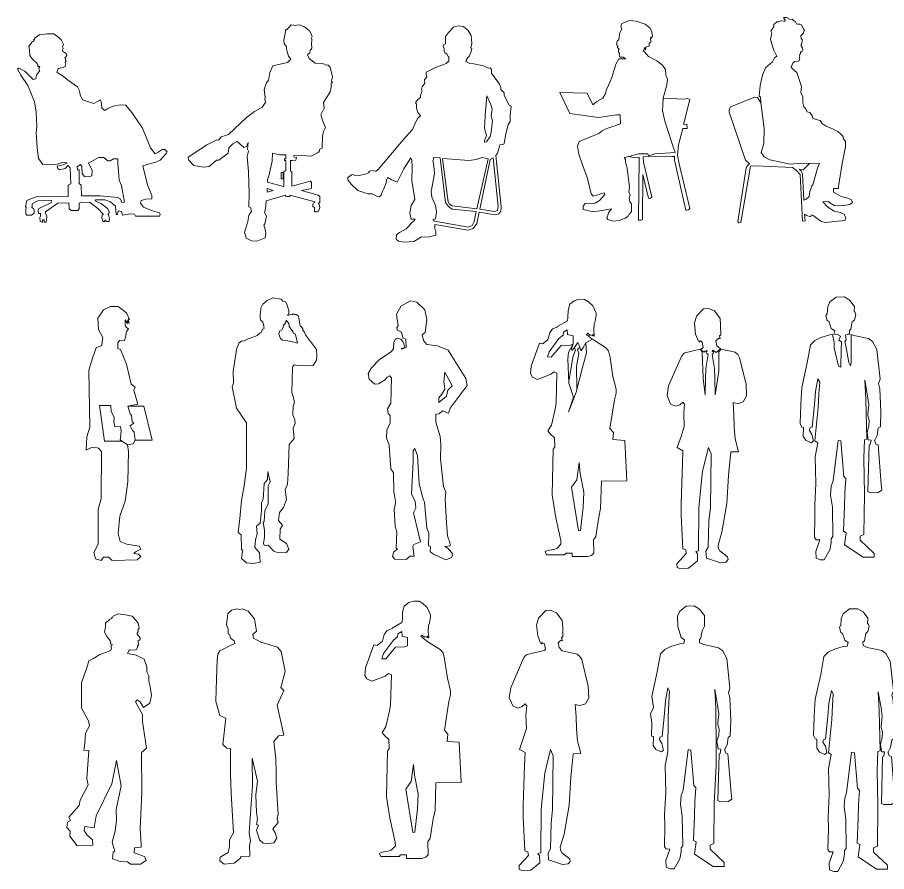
# Model space of a CAD drawing. Header units: millimetres. Extents: x -63086 to 83971, y -129912 to 13382.
# Drawn here: x -57760 to -51940, y -84650 to -78927 of the extents above; entities that cross this region are included whole.
import ezdxf

# ---------------------------------------------------------------- set-up
doc = ezdxf.new("R2010")
doc.units = ezdxf.units.MM
doc.layers.get('0').update_dxf_attribs({"lineweight": 0})
doc.layers.add('展開建具用', color=250, linetype='Continuous', lineweight=9)

# ---------------------------------------------------------------- blocks, each defined once
blk = doc.blocks.new('人物（CAD素材.com）a80c44c2')
at = {"color": 0, "linetype": 'ByBlock', "lineweight": -2}
for points in [[(-8.4, 1019.5), (13, 1004.1), (55.4, 972.6), (116.3, 930), (129.4, 903.2), (134.1, 875), (149.5, 841.6), (225.8, 817.5), (269.9, 841.7), (277.6, 819), (279.7, 786.1), (299.4, 771.5), (318.6, 783.9), (355.4, 798.9), (402.9, 809.6), (439.3, 805.7), (479, 756.6), (552.2, 651.4), (604.9, 520.1), (636.3, 480.5), (656.2, 490.7), (682.2, 509.2), (702, 509.2), (715.6, 493.9), (713, 483.9), (669.4, 438.8), (645.4, 426.8), (554.6, 399.5), (585.7, 273.3), (614.3, 200.9), (614.7, 178.2), (572.6, 177.5), (542.2, 167.8), (537.4, 150.6), (558.8, 123), (617.7, 98.2), (664.5, 85.8), (670.4, 74.2), (664.4, 62.3), (504.7, 63.5), (496.9, 76.8), (468, 78.6), (417.5, 70), (410.1, 93.4), (388.2, 98), (383.2, 73.8), (375.7, 73), (369.7, 130.7), (337, 158.7), (299.5, 171.6), (237.3, 171.5), (234.8, 166.4), (277.1, 145), (318, 114.7), (328, 94.5), (325.7, 78.2), (318.6, 76.9), (324.8, 70.9), (330.1, 45.8), (327.2, 26.6), (307, 25.9), (306.1, 35.9), (299.2, 35.4), (299.5, 26), (285.7, 25.9), (279.7, 49.3), (281.7, 70.1), (290.1, 78.7), (285.7, 78.8), (253.4, 113.9), (200, 153.9), (140.5, 155.6), (127, 150.9), (127.4, 112.2), (119.2, 101.4), (74, 101.4), (59.6, 113), (58.5, 152.2), (-16, 150.1), (-97, 92.4), (-97.5, 79.5), (-90.1, 64), (-90.6, 33), (-93.5, 25.8), (-94.5, 22.5), (-106, 22.4), (-106.7, 39.2), (-117.9, 39.2), (-118.3, 22.2), (-121.6, 21.8), (-133.9, 27.3), (-136.6, 54), (-132.6, 63), (-130.6, 79.8), (-145.7, 81.6), (-146.4, 100.1), (-141.8, 113.5), (-60.9, 152.6), (-57, 169), (-150, 165.1), (-186.7, 145.8), (-186.7, 124.2), (-192.8, 123.8), (-178.1, 113), (-174.6, 101), (-174.6, 83.8), (-181.9, 75.1), (-192.1, 70.1), (-203.6, 70), (-212.9, 70), (-223.3, 70.3), (-229, 76.8), (-230.4, 101.9), (-228.1, 119.9), (-231, 127.7), (-222.1, 167.6), (-162.9, 193.1), (54.7, 195.1), (54, 271.1), (70.7, 279.3), (68, 387.4), (51.3, 402.5), (32.7, 381.8), (-5.2, 373.6), (-15.7, 381.8), (-19, 397.7), (21, 405.9), (48, 419), (16.4, 423.1), (-18, 410.1), (-115, 408), (-143.9, 449.2), (-154.2, 522.8), (-159.7, 622.2), (-156.3, 660.6), (-159.7, 758.9), (-171.4, 827.7), (-215.9, 937.4), (-263.3, 1007.8), (-286.4, 1047.3), (-276.1, 1053.3), (-237, 1034.8), (-181.5, 978.6), (-163.9, 982), (-158.6, 1010), (-137.7, 1033.5), (-142.5, 1053.9), (-137.6, 1057.6), (-136.8, 1065.3), (-141.9, 1065.9), (-149.3, 1066.3), (-148.4, 1079.1), (-152.6, 1078.4), (-153.9, 1086.5), (-187.5, 1116.3), (-204, 1138.1), (-205.6, 1175.7), (-210.3, 1200.3), (-189.5, 1229.1), (-176.8, 1237.8), (-176.8, 1248.2), (-172.1, 1242.5), (-170, 1257.6), (-139.2, 1278.4), (-87.8, 1283.8), (-42.5, 1283.8), (-7.9, 1260.3), (7.8, 1244.2), (22.4, 1212.6), (16.4, 1197.1), (19.3, 1187.9), (15.9, 1175.9), (16.7, 1168.5), (42.6, 1149.5), (45.1, 1138), (37.1, 1129.9), (31.2, 1126.7), (38.2, 1113.4), (36.2, 1105.3), (39.9, 1098.4), (34.6, 1091.2), (38, 1082.9), (34.3, 1064.9), (19.3, 1058.2), (-12, 1052.9), (-16.3, 1046.3), (-21.6, 1026.6)], [(385.8, 446), (357.5, 447.4), (335.4, 432.9), (318.8, 433.6), (293.3, 455.7), (257.3, 456.4), (209.7, 429.5), (190.4, 420.5), (214.9, 367.8), (211.8, 333.6), (189.7, 326.7), (162.1, 329.4), (148.3, 349.4), (145.5, 396.4), (135.8, 408.8), (114.9, 392.5), (117.2, 373.6), (127.8, 373.3), (127.5, 280.5), (141.3, 270.8), (142.9, 199.7), (269.8, 198.5), (383.8, 188.6), (404.1, 176.6), (411.9, 155), (431.7, 156.7), (411.5, 269.2), (394.9, 303.8), (390.8, 367.3), (385.2, 413.5)]]:
    blk.add_lwpolyline(points, close=True, dxfattribs=at)
blk = doc.blocks.new('人物（CAD素材.com）456b846a')
at = {"color": 0, "linetype": 'ByBlock', "lineweight": -2}
for points in [[(167.9, 1078.2), (152.5, 1097), (144.3, 1129.8), (139.1, 1146.6), (139.1, 1160.9), (122.9, 1183.4), (122.6, 1205.7), (134, 1260.6), (134, 1273.4), (139.1, 1273.4), (157.8, 1290.8), (171.6, 1308.2), (189.6, 1306.3), (201.8, 1303), (213.3, 1307.5), (234.3, 1305.9), (259.7, 1293.2), (293.1, 1266.9), (301.6, 1252.3), (310.8, 1229.1), (306.3, 1221), (308.8, 1210.7), (308.3, 1203.3), (307.6, 1184.9), (308.2, 1150.9), (297.5, 1135.7), (296.6, 1122.1), (291.1, 1111.8), (285.7, 1114.7), (280.8, 1105.6), (292.2, 1082.4), (330.7, 1050.8), (386.3, 1046.6), (403.3, 1036.8), (416.9, 1040.6), (431.2, 1023.4), (447.9, 959.6), (441.8, 931.1), (447, 919.5), (438.4, 915.7), (437.6, 890.1), (431.6, 859.8), (404, 812.7), (386.8, 786.3), (391, 750.3), (369, 704.2), (382.6, 662.7), (400.1, 620.1), (386.7, 592.9), (379.7, 562.2), (377.6, 481), (363.7, 474.9), (359.3, 459.3), (351.7, 452.8), (305.5, 428.8), (237.6, 432.1), (185.9, 430.9), (190.3, 421.4), (205.7, 417.9), (201.5, 399.9), (177.9, 399.3), (167, 399.6), (167, 328.2), (175.7, 324), (175.7, 226.4), (298.9, 259.2), (307.2, 253), (306.3, 212.6), (297, 209.8), (239.7, 196.9), (352.4, 165.8), (363, 156.5), (363, 115.6), (354.7, 114.9), (353, 109), (358.1, 105.2), (361.9, 84.4), (355.1, 64.2), (350.7, 61.4), (350.7, 57.2), (347.9, 54.6), (329.8, 54.6), (326.2, 57.2), (326.2, 83.3), (321.3, 89), (316, 89), (316, 104.4), (318.8, 112.2), (328.4, 117.5), (328.4, 121.2), (164.2, 166.9), (164.2, 161.1), (159.5, 157.8), (139.7, 157.8), (134, 159.9), (134, 165.8), (4, 128.3), (-1.2, 75.1), (-7.1, 50.2), (4.6, 26.3), (-4.6, -26.3), (-12.9, -34.1), (-3.2, -61.4), (-1.7, -76.5), (2.2, -87.7), (-4.1, -120.4), (-58.3, -142), (-94.9, -140.5), (-131.5, -121), (-140.8, -82), (-133.5, -55.2), (-119.8, -10.3), (-112, 31.1), (-94.4, 59.8), (-101.8, 82.8), (-112, 88.6), (-109.3, 177.5), (-115.4, 323), (-123.3, 425.9), (-113.8, 460.3), (-122.1, 475.4), (-116.6, 518.6), (-128.9, 491.5), (-145.3, 485.1), (-190.2, 527), (-218.9, 510.3), (-245.6, 484.1), (-248.1, 461.3), (-251.1, 447), (-312.9, 401.6), (-329.7, 400.6), (-378.8, 358), (-413.4, 353.6), (-481.1, 365.9), (-516.7, 402.5), (-519.2, 421.3), (-435.1, 477.6), (-409.4, 492.4), (-394.1, 502.8), (-326.4, 536.9), (-316.5, 534.9), (-298.2, 556.2), (-268, 566.5), (-249.2, 572), (-127.4, 686.8), (-75.2, 726.2), (-23.1, 756.9), (-1.8, 788.2), (-5.7, 812.5), (-2.8, 823.9), (-9.2, 873.8), (4.6, 920.9), (18.3, 933.7), (27.8, 988.7), (47.8, 1033.6), (147.3, 1055.1), (163.8, 1072.1)], [(13.2, 252.9), (119.6, 224.2), (122.2, 223.4), (122.2, 293), (117.3, 293), (117.3, 276.4), (105, 276.4), (105, 318.5), (117.5, 318.5), (117.5, 296.8), (122.3, 296.8), (122.3, 322.1), (129.2, 328.1), (136, 330), (136, 399.6), (127.3, 399.6), (127.3, 409.6), (135.7, 409.6), (135.7, 437.3), (92.3, 437.3), (46.2, 447.2), (43.7, 393.9), (20.5, 294.2), (13.1, 270.7)], [(11, 185.7), (51.4, 197.4), (10.7, 210.3)]]:
    blk.add_lwpolyline(points, close=True, dxfattribs=at)
blk = doc.blocks.new('人物（CAD素材.com）c4ba6122')
at = {"color": 0, "linetype": 'ByBlock', "lineweight": -2}
for points in [[(94.6, 1119.4), (93.3, 1150.6), (88.6, 1154.8), (79.5, 1174.3), (74.7, 1172.1), (69, 1175.8), (62.7, 1192.2), (62.5, 1207.7), (56.1, 1224.6), (60.5, 1234.4), (71.1, 1240.4), (72, 1288.1), (90.3, 1315.1), (124.1, 1350.9), (157, 1359.4), (191.4, 1354.4), (223.2, 1327.7), (243.9, 1296.2), (247.4, 1240.8), (243.3, 1222.4), (239.6, 1212.2), (246.7, 1209.6), (246.3, 1196.5), (241.6, 1180.2), (234, 1166.5), (228.8, 1153.4), (220.3, 1148.2), (209, 1130.7), (206.9, 1120.8), (234.6, 1106.5), (260.4, 1106.3), (326.5, 1091.2), (352.2, 1079.5), (361.6, 1076.6), (370.7, 1078.9), (380.1, 1066.3), (379.5, 1042.9), (432.4, 968.6), (440.9, 947.5), (441.8, 933), (464.3, 911.8), (464.3, 894.5), (484.1, 852.3), (498.1, 827.9), (509.9, 821.3), (504.1, 761.4), (503.2, 718.4), (490.2, 699.8), (473.2, 624.9), (466.6, 583.1), (462.8, 567.4), (454.2, 564.2), (435.8, 561.8), (427.2, 534.8), (420.4, 507.3), (408.5, 491), (444.2, 148), (440.9, 117.9), (427.2, 101.2), (403.3, 94.7), (296.2, 110.8), (280.5, 36), (257.5, 2.5), (222.9, -8.1), (-0.9, 28), (0, 0), (7.2, -13.9), (5.7, -42.9), (-45.5, -55.3), (-89.4, -54.1), (-107.2, -65.9), (-141.3, -85.6), (-202.4, -88.9), (-243, -82), (-258.8, -69.3), (-257.2, -39.3), (-235.7, -23.6), (-191.8, -0.9), (-173.4, 18.8), (-156.4, 39.1), (-136.4, 56.6), (-132.8, 63.9), (-158.6, 63.7), (-167.9, 105.9), (-158.6, 156.8), (-134.4, 197.5), (-153.8, 324.2), (-152.4, 415.4), (-155.1, 459), (-161.5, 476.7), (-208.5, 402.6), (-224.7, 365.1), (-249.1, 317.2), (-253.1, 311.7), (-288.5, 327.3), (-313.8, 343.4), (-323.1, 328.9), (-326, 308.1), (-342.2, 267.7), (-351.4, 250.6), (-358.7, 225), (-373.4, 214.4), (-388, 219.5), (-420, 233.6), (-446.6, 233.6), (-467.9, 240.6), (-515.1, 257.3), (-558, 297.4), (-581.9, 327.1), (-583.8, 343.9), (-552.8, 364.1), (-530.2, 357.7), (-515.1, 355.9), (-498.6, 358.6), (-467.7, 365.4), (-445.3, 375.8), (-436.7, 385.6), (-422.3, 391.1), (-399.4, 385.9), (-395.4, 386.8), (-384.4, 392.3), (-379.5, 398.1), (-211.2, 595.5), (-150.6, 665.8), (-127.3, 717.1), (-114.5, 740.2), (-95.3, 756.4), (-114.5, 779.1), (-122.4, 808), (-123.9, 834), (-128.8, 844.9), (-113.5, 866), (-97.3, 879.3), (-97.3, 893), (-84.5, 925.4), (-88.5, 933.8), (-84.5, 951), (-68.2, 975.5), (-69.2, 998.6), (-54.5, 1017.7), (-57.9, 1032.5), (-57.4, 1050.2), (-1.3, 1078.7), (74.9, 1107.7), (87.7, 1118.5)], [(332.6, 579.7), (344.8, 582), (371.2, 619.5), (376, 646.5), (386.9, 723.3), (376.1, 756.1), (382.8, 804.4), (373, 836.3), (347.8, 891.2), (339.1, 790), (331.3, 674), (346.3, 625), (333.4, 592.6), (332.6, 579.7)], [(-2.4, 52.1), (224.5, 11.9), (248.8, 22.3), (262.2, 49.6), (277.6, 116.2), (116.7, 131.4), (91.2, 149.7), (71.5, 176.9), (34.4, 474.9), (-8.8, 478.9), (-9.8, 467.5), (-13.3, 456.3), (-9.3, 439.3), (-1.7, 374), (-7.2, 343.9), (-24.8, 249.7), (-20.8, 211.9), (5, 157.1), (11.4, 114.4), (4, 67.6), (-8.6, 61.6), (-12.1, 60.3), (-10, 54.4)], [(55.6, 470.4), (227.6, 458.5), (275.5, 463.7), (317.1, 477.7), (356.6, 469.4), (280.8, 133.8), (115.7, 153.7), (98, 164.8), (89.5, 180.8), (51.1, 469.6)], [(399.1, 115.4), (418.5, 122.1), (423.2, 148.9), (389.6, 474.6), (370.2, 464.9), (300.2, 131.2)]]:
    blk.add_lwpolyline(points, close=True, dxfattribs=at)
blk = doc.blocks.new('人物（CAD素材.com）bc3b7914')
at = {"color": 0, "linetype": 'ByBlock', "lineweight": -2}
for points in [[(-303.5, 823.8), (-278.7, 846), (-237.8, 868.3), (-221.5, 894.8), (-210.7, 929.7), (-187.9, 980.1), (-176.6, 1005.8), (-150.6, 1095), (-130.6, 1131.3), (-84.4, 1131.2), (-100.8, 1143.3), (-123.9, 1143.1), (-129.1, 1157.1), (-125.8, 1167.8), (-133.2, 1176.8), (-133.2, 1188.5), (-127.7, 1195.4), (-132.9, 1199.5), (-140.5, 1208.4), (-135.7, 1221.7), (-146.8, 1225.8), (-141, 1248.7), (-129.5, 1261.8), (-127.8, 1275.2), (-126.2, 1291.4), (-123.1, 1305.9), (-109.7, 1329.9), (-116.9, 1350.8), (-110.4, 1367.9), (-58.5, 1388), (-15, 1383), (46.7, 1364.5), (79.8, 1335.9), (91.6, 1309.3), (94.7, 1281), (88.4, 1274.4), (87.3, 1269), (81.7, 1273.9), (85, 1243.9), (72.2, 1236.7), (71.8, 1216.9), (52.4, 1212.1), (48.3, 1195.2), (45.2, 1188.4), (44.9, 1209.2), (34.1, 1189.9), (33.1, 1186), (41.3, 1178.8), (68.5, 1146.8), (124.5, 1118.6), (162.4, 1089.7), (181.3, 1059.8), (183.3, 1021.5), (194.5, 995.6), (191.8, 957), (167.1, 867.2), (312, 861), (329.3, 864.7), (344.8, 859.7), (302.1, 692.4), (325.7, 693.1), (326.5, 664.5), (298.3, 663.7), (269.8, 554.6), (262.6, 486.5), (273.5, 428.1), (344, 128.2), (337.2, 120.2), (325.2, 116.5), (319.3, 117.3), (242.2, 451.4), (241.5, 478), (225.2, 477.6), (33.5, 473.9), (34.1, 439.5), (90, 205.1), (76.5, 195.1), (67.3, 197.1), (30.7, 356.2), (28.7, 55.2), (20.1, 49.7), (0.7, 50.4), (6.4, 473.7), (-35.2, 470.4), (-63, 476.8), (-93.9, 470.9), (-86.5, 457.2), (-85, 443.1), (-80.6, 421.4), (-73.7, 398.2), (-58.5, 271.7), (-62.6, 240.4), (-53.6, 221.2), (-60.3, 200.7), (-55.9, 173.9), (-46.6, 160.8), (-45.3, 107.6), (-60, 91.6), (-62, 93.5), (-69.8, 76), (-88.5, 63.4), (-128.6, 47.9), (-169.9, 44.8), (-204.9, 54.6), (-210.3, 64.2), (-198.1, 104.5), (-180, 126.8), (-272, 111.2), (-309.4, 109.5), (-340.9, 114.5), (-368.1, 123.1), (-369.1, 143.7), (-354.8, 162.2), (-289.3, 165.3), (-260.1, 181.2), (-224.2, 222.7), (-229.2, 233.6), (-301.6, 211.8), (-315, 226.1), (-339.5, 329), (-373.1, 420.4), (-398.6, 491.6), (-406.7, 547.4), (-395.9, 576.9), (-264.1, 631.7), (-241.3, 649), (-211.6, 663.9), (-119.1, 696.7), (-120.9, 756.9), (-145.2, 756.2), (-267.3, 739.1), (-458.3, 765), (-526.2, 906.2), (-342.4, 900.3), (-303.5, 823.8)], [(-63, 476.8), (1.1, 494), (62.9, 494.4), (67.2, 481.3), (110.6, 495.8), (245.8, 504.5), (230.1, 548.2), (177.9, 713.8), (162.5, 785.4), (163.8, 820.2), (167.1, 867.2)]]:
    blk.add_lwpolyline(points, dxfattribs=at)
blk = doc.blocks.new('人物（CAD素材.com）bfe41dd9')
at = {"color": 0, "linetype": 'ByBlock', "lineweight": -2}
for points in [[(-491.1, 745.8), (-480.8, 765.6), (-319.1, 830.1), (-300.6, 828.2), (-278.8, 791.1), (-280.7, 829.5), (-288.4, 837.8), (-283.2, 907.5), (-267.2, 976.7), (-246.1, 1027.2), (-200.6, 1066.9), (-186.5, 1093.1), (-171.1, 1105.3), (-191.9, 1144.4), (-204, 1184.5), (-213.2, 1217.3), (-204.8, 1258.8), (-210, 1272.3), (-204.4, 1284.3), (-190.6, 1302.3), (-190.3, 1317.9), (-171.7, 1335), (-157.9, 1335), (-143.1, 1340.7), (-123.2, 1339), (-115.1, 1338.7), (-114.8, 1348.5), (-124.2, 1357.6), (-123.7, 1364.6), (-105.3, 1363.3), (-86.5, 1353.3), (-75.9, 1350.3), (-68.6, 1353.5), (-58.3, 1344.5), (-45.5, 1335.2), (-39.5, 1321.9), (-32.7, 1318.9), (-16.9, 1319.9), (-6.3, 1314.1), (-1.8, 1302.5), (10.5, 1282.7), (13.8, 1278.9), (8.5, 1262.6), (8.5, 1258.8), (-10.3, 1241.9), (-7.5, 1222), (-1.5, 1216.2), (-1, 1207.7), (-0.5, 1200.4), (-6, 1191.9), (-4, 1190.6), (-8.8, 1183.1), (-8.5, 1175), (0, 1161.2), (2.8, 1146.9), (-3.5, 1134.8), (-13.5, 1133.3), (-12.2, 1124.2), (-14, 1118.5), (-18.1, 1114.4), (-17.1, 1105.4), (-19.6, 1100.9), (-18.8, 1091.8), (-17.3, 1087.8), (-23.9, 1072.1), (-52.3, 1068.4), (-64.3, 1057.8), (-70.1, 1041.7), (-74.6, 1031.2), (-67.1, 1018.8), (-36.2, 995.9), (-28.6, 969.3), (-6.5, 902.4), (-9.7, 859.8), (2.5, 834), (2.5, 792.8), (10.3, 766.3), (22.5, 752.1), (31.6, 732.1), (49.7, 727), (65.8, 706.3), (71, 687.6), (109.7, 675.4), (118.7, 673.4), (132.9, 654.1), (160, 635.4), (206.8, 616.5), (237.2, 601), (254.7, 585.1), (272.9, 565.8), (274.2, 555), (288.3, 532.7), (289.5, 497.4), (267.6, 386.5), (249.4, 273.4), (241.6, 231.8), (241.6, 218.2), (209.1, 218.2), (209.1, 192.8), (227.9, 182.4), (259.1, 164.2), (304.1, 153.8), (329.4, 141.3), (335.8, 124.4), (317.4, 111.1), (264.9, 101.2), (213.1, 103.4), (183.7, 121.7), (174.1, 130.1), (138.1, 130), (171.3, 92.9), (212, 67.4), (254.8, 57.5), (280.1, 45.2), (290.6, 22.6), (283.4, 2.9), (152.8, -9.4), (124.5, -0.9), (73, 37.3), (59.7, 41.6), (55.7, 29.5), (27.1, 37.1), (13.7, 45.9), (19, 2.3), (0, 0), (-15.1, 312.7), (-39, 339.5), (-66.9, 358.3), (-312.6, 370.8), (-346.2, 368.8), (-411.9, -8.5), (-424.7, -12.3), (-432.6, -2.7), (-376.9, 356.7), (-362.1, 377), (-353.4, 383.6), (-380.3, 407.5), (-491, 730.2)], [(-13.8, 345.9), (4.3, 343.8), (48.3, 385.7), (75.9, 388.9), (115.2, 386.8), (101.6, 353.6), (70.6, 241.9), (62.3, 236.1), (49.3, 198.7), (46.1, 164.6), (23.1, 145.1), (9.5, 139.8), (0.3, 312.3), (-6.5, 334), (-22.2, 348.2)]]:
    blk.add_lwpolyline(points, close=True, dxfattribs=at)
blk.add_lwpolyline([(-278.8, 791.1), (-255.4, 620.3), (-257.2, 520.3), (-275, 459.6), (-255.2, 429.5), (-218.2, 409.4), (-80.6, 381.4), (-5.6, 387), (48.3, 385.7)], dxfattribs=at)
blk = doc.blocks.new('人物（CAD素材.com）fc27364a')
at = {"color": 0, "linetype": 'ByBlock', "lineweight": -2}
for points in [[(102.8, 774.7), (109.9, 729.4), (104.6, 526.1), (85.7, 397.3), (51.1, 296.8), (40.1, 179), (54.3, 125.6), (95.1, 108.3), (180.1, 95.2), (190.6, 74.9), (155.9, 57.1), (143.8, 46.7), (176.4, 41.2), (191.2, 25.2), (167.1, 3), (0, 0), (-22.1, 20.3), (-57.2, 21.5), (-75, -0.6), (-111.3, 9.8), (-122.9, 52.2), (-94.7, 107.5), (-95.1, 341.3), (-72.9, 414.5), (-71.4, 729.8), (-92.1, 750.5), (-101.5, 753.4), (-138.3, 755), (-174.7, 737.4), (-170.1, 827.4), (-148.7, 892.7), (-155.4, 1274.8), (-132.5, 1355), (-108.2, 1423.2), (-69.1, 1438.3), (-66.3, 1463.7), (-63.8, 1492.9), (-92.4, 1546.1), (-96.3, 1622), (-57.9, 1677.1), (-10.5, 1699.8), (38.8, 1699.8), (76.2, 1673.2), (96.7, 1657.9), (115.3, 1612.7), (107.2, 1618.9), (113.9, 1586.9), (101.5, 1607.5), (101.8, 1587.6), (86.5, 1611.4), (86.7, 1583.1), (89.8, 1567.1), (109.5, 1548), (95, 1533), (89.2, 1495.7), (81.2, 1472.9), (61.1, 1470.1), (47.9, 1471.6), (37.7, 1457.8), (38.5, 1419.7), (55.2, 1413.1), (96.5, 1313.9), (126.3, 1179.1), (154, 1159.1), (145, 1140.6), (171.5, 1045.3), (104, 1033.7), (122.7, 975.8), (130.1, 974.6), (133.1, 927.6), (145.5, 917.9), (120.2, 901.2), (135.3, 869), (147.6, 859.6), (152.8, 805.1), (140.1, 780.6), (102.8, 774.7), (54.1, 807.4), (56.6, 818.2), (60.3, 866.7), (55.4, 896.3), (18.2, 894.6), (11.5, 930.2), (13.5, 959.6), (-6.4, 996.2), (-8.3, 1036.5), (-86.1, 1036.5), (-50.9, 797.7), (67.3, 798.6)], [(104, 1033.7), (211.2, 1033.7), (266.7, 806.1), (152.8, 805.1)]]:
    blk.add_lwpolyline(points, dxfattribs=at)
blk = doc.blocks.new('人物（CAD素材.com）fedb8319')
at = {"color": 0, "linetype": 'ByBlock', "lineweight": -2}
for points in [[(229.1, 1290.5), (218.5, 1275.6), (214.5, 1105.2), (223.7, 1078.2), (231.5, 1040.7), (223.7, 1011.6), (220.8, 955.6), (235, 920.9), (236.5, 896.1), (222.3, 865.2), (229.5, 796.3), (196.9, 756.5), (188.7, 562.3), (184.2, 489.8), (170.6, 452.4), (178.5, 387.8), (159.2, 333.5), (132.7, 300.3), (124.9, 246.5), (152.6, 215.3), (136.3, 189.8), (134.2, 123.3), (179.5, 94.3), (193.7, 56), (178.1, 33.4), (111.6, 35.8), (93.8, 42.6), (55.6, 82.7), (44.8, 79.8), (30, 82.2), (23.6, 94.3), (30.7, 135.3), (31.3, 179.4), (23.3, 236.5), (28.7, 241.3), (34.4, 311.4), (54.7, 360), (55.9, 479.9), (68.3, 505.9), (52.5, 576), (51.3, 521.7), (28.7, 495.7), (23.1, 387.2), (10.6, 367.9), (10.6, 311.4), (1.5, 228.8), (-22.2, 208.5), (-17.7, 158.7), (-27.9, 116.9), (-32.4, 68.2), (-1.5, 31.3), (1.5, -31.3), (-43.7, -41.1), (-90.1, -35.8), (-121.8, -7.6), (-118.7, 26.4), (-114.6, 47.3), (-123, 53.5), (-125.2, 151.9), (-145, 167.1), (-134.1, 261.2), (-123.3, 380.5), (-105.2, 480), (-88.2, 598.6), (-89.8, 900.9), (-155.4, 999.2), (-184.8, 1143.8), (-175.8, 1166.4), (-179.2, 1248.9), (-174.9, 1275.2), (-154.4, 1403.3), (-145.5, 1420.2), (-140.4, 1434.3), (-122.6, 1448.3), (-105.7, 1451.7), (-77.7, 1464.9), (-34, 1479.2), (-18, 1485.6), (0.5, 1502.2), (8, 1506.8), (13.7, 1518.7), (17.8, 1529.4), (26, 1531.5), (28.7, 1535.2), (26.2, 1544.4), (26.8, 1555.9), (22.3, 1563.7), (19.5, 1578.2), (14, 1582.6), (3.4, 1591.7), (1.3, 1606.9), (2.3, 1632.1), (5.5, 1639), (6.9, 1669.1), (20.4, 1697), (48.3, 1721.7), (86.1, 1739.3), (143.3, 1729.8), (154.1, 1716.8), (172.1, 1711.8), (181.1, 1696.5), (193.8, 1653.9), (195.2, 1635.4), (185.4, 1619.6), (206.1, 1628.1), (213.3, 1626.1), (224.6, 1631), (231.5, 1628.1), (244.3, 1628.1), (257.6, 1618.6), (263.6, 1597.2), (266.5, 1571.8), (272, 1546.9), (275.7, 1547.8), (288.2, 1531.3), (286.8, 1522.1), (299.5, 1509.7), (305.5, 1492.1), (339.8, 1445.8), (378.7, 1393.1), (381, 1353.4), (380.5, 1320.6), (357.8, 1286.3), (302.8, 1283.3), (251.9, 1285.1)], [(252.9, 1434.3), (240.4, 1485.1), (237.6, 1498), (226.1, 1500.4), (221, 1510.1), (223.6, 1511.4), (208, 1530.9), (196.5, 1547), (193.7, 1567.8), (176.1, 1590.5), (171.5, 1570.1), (157.6, 1555.8), (157.2, 1540.6), (147.5, 1524.8), (132.2, 1514.7), (126.2, 1495.3), (137.8, 1467.5), (151.2, 1454.6), (186.8, 1450.4), (239.5, 1439.8), (252.9, 1434.3)]]:
    blk.add_lwpolyline(points, close=True, dxfattribs=at)
blk = doc.blocks.new('人物（CAD素材.com）ea5423f7')
at = {"color": 0, "linetype": 'ByBlock', "lineweight": -2}
for points in [[(220.2, 1430.9), (149.3, 1461.7), (78.3, 1470.9), (55.4, 1496.6), (46.3, 1534.9), (66.8, 1550.4), (77.2, 1636.7), (64.4, 1702), (11.7, 1754.6), (-29.5, 1761.5), (-93.6, 1729.5), (-125.7, 1672.3), (-113.8, 1594.5), (-122, 1581.8), (-117.4, 1565), (-90.7, 1552), (-81.9, 1515.5), (-62.8, 1505.4), (-60.3, 1449.4), (-90.2, 1438.9), (-90.8, 1446.4), (-78.5, 1444), (-71.8, 1459), (-75.6, 1475.4), (-82.5, 1489.9), (-94.9, 1505.8), (-120.1, 1513.3), (-134.7, 1504.5), (-143.1, 1483.9), (-144.5, 1441), (-161, 1420.2), (-237.8, 1368.9), (-292.9, 1314.3), (-313.6, 1275.5), (-307.8, 1237.5), (-269.1, 1204.6), (-244.7, 1206), (-200.4, 1233.3), (-188.3, 1250.6), (-172.2, 1259.1), (-159.3, 1246.9), (-163.6, 1077.3), (-185.4, 1039.4), (-179.6, 1008.4), (-168.2, 993.5), (-168.2, 944.1), (-190, 895.9), (-192.4, 843.6), (-175.1, 795.4), (-163.6, 638.1), (-144.5, 609.7), (-143.3, 485.6), (-130.7, 418.9), (-134.1, 395.9), (-141, 367.1), (-133, 252.2), (-122.6, 211.9), (-128.2, 106.1), (-118, 98.1), (-143.3, 80.9), (-152.5, 49.9), (-136.2, 31.4), (-59.3, 29.2), (-34, 51), (-6.4, 52.1), (-14.5, 117.7), (-9.4, 129.5), (36.2, 147.6), (-11, 343), (3.9, 372.9), (-0.7, 417.7), (-24.8, 469.5), (-13.3, 683.3), (-12.2, 758), (-3, 774.1), (15.5, 723.5), (27, 536.1), (51.1, 443), (62.6, 412), (77.6, 239.5), (92.5, 206.2), (89.4, 120.3), (103.5, 117.5), (101.2, 81.7), (127, 63.6), (205.3, 28), (244.4, 43), (251.3, 65.9), (220.2, 102.7), (199, 116.7), (234.2, 122.2), (231.7, 144.1), (216.8, 187.8), (210.6, 274.5), (200.1, 433.7), (205.3, 479.8), (190.3, 517.7), (169.9, 704.8), (171, 799.2), (166.4, 854.5), (137.6, 950), (137.6, 1004.1), (161.7, 1004.5), (183.7, 1024.8), (222.9, 1011), (234.3, 1043.4), (347.2, 1196.3), (338.7, 1241.6), (240, 1403.6)], [(199.8, 1284.6), (191.7, 1221.4), (199.6, 1169.6), (179.5, 1136.5), (159.3, 1112), (157.8, 1082.4), (209, 1123.5), (219.8, 1163.1), (248.6, 1193.3), (226.3, 1235.1)]]:
    blk.add_lwpolyline(points, close=True, dxfattribs=at)
blk = doc.blocks.new('人物（CAD素材.com）d943bb85')
at = {"color": 0, "linetype": 'ByBlock', "lineweight": -2}
for points in [[(105.1, 1472.1), (96.2, 1464.3), (123.9, 1441.9), (149.5, 1423), (225.1, 1376.3), (244.9, 1354.4), (254.7, 1309.9), (274, 1182.5), (295.5, 1097.9), (295.5, 1071.5), (283.5, 1027.2), (253.9, 834.2), (277.6, 807.5), (273.6, 759.8), (353.2, 755.2), (366.6, 484.5), (197.8, 481.5), (191.5, 299.6), (179, 240.9), (158.2, 111), (144, 88.2), (145.9, -0.9), (130.5, -15.2), (102.9, -23.8), (0, -23.8), (0, 0), (-39.8, 0), (-49.8, -11.4), (-171, -10.8), (-180.6, 9.6), (-165.1, 16.9), (-121.6, 24.4), (-102.8, 31.7), (-74.2, 59.6), (-75.4, 83.9), (-111.4, 247.3), (-134.1, 389.7), (-126.6, 696.4), (-115.8, 710.7), (-118, 772.3), (-145.5, 797.7), (-161.8, 819), (-137.3, 856.7), (-113.4, 964.6), (-107, 1006.7), (-100.9, 1206), (-119.2, 1215.2), (-142.3, 1197.4), (-179.1, 1183.5), (-232.7, 1162.4), (-265.8, 1178.6), (-278.5, 1202.5), (-273.6, 1252.5), (-218.9, 1405.8), (-195.2, 1402.6), (-161, 1430.5), (-148.4, 1475.9), (-130.2, 1502.5), (-95.1, 1515.9), (-95.6, 1519.2), (-31.3, 1556.5), (-27.4, 1577.4), (-26.5, 1626.1), (-15.7, 1666.5), (15.2, 1689.6), (46.1, 1700), (84.4, 1699.6), (110.1, 1683.5), (139.7, 1656.1), (161, 1607.4), (160.5, 1594), (155.2, 1552.7), (148.5, 1535.4), (144.9, 1494.1), (148.9, 1459), (148.2, 1450.5), (139.7, 1466.9), (139, 1456.1), (123.3, 1462), (121.7, 1457.7), (109.2, 1467.6)], [(-11, 1392.5), (-72.6, 1390.9), (-138.8, 1313.1), (-164.6, 1313.6), (-152.7, 1347.9), (-87.4, 1438.3), (-59.8, 1459.8), (-57.6, 1480.8), (-31.6, 1495.9), (-29.3, 1464), (6.5, 1456), (7.9, 1401.2)], [(46.7, 606), (32.2, 490.8), (-4.1, 441), (43.2, 149), (56.7, 151.2), (74.4, 308.1), (79.3, 408.3), (53.6, 533.6)]]:
    blk.add_lwpolyline(points, close=True, dxfattribs=at)
for points in [[(136.7, 1432.5), (91.6, 1409.4), (97.4, 1340.4), (70.5, 1243.9), (26.6, 1078.8), (-24.6, 942.9), (8.9, 1045.3), (-20.5, 1138.7), (-27.2, 1301.6), (-22.7, 1342.7), (7.9, 1401.2), (-3.4, 1368.3), (0.4, 1358), (11, 1371.3), (39.2, 1411.3), (46, 1396.2), (61.2, 1354), (74.6, 1377), (91.6, 1409.4)], [(14.7, 1376.6), (23.8, 1361), (5.4, 1310.6), (-21, 1151)], [(33.2, 1103.4), (30.1, 1250.7), (45.1, 1337.9), (37.2, 1362.7), (52.8, 1377.3)]]:
    blk.add_lwpolyline(points, dxfattribs=at)
blk = doc.blocks.new('人物（CAD素材.com）2c9e5190')
at = {"color": 0, "linetype": 'ByBlock', "lineweight": -2}
blk.add_lwpolyline([(-49.2, 1407.4), (-43.6, 1408.7), (-35.8, 1414.9), (-43.1, 1452.3), (-55.1, 1459.8), (-60.4, 1451.8), (-64.3, 1459.6), (-68.5, 1457.7), (-87.4, 1505.6), (-95.2, 1579), (-82.2, 1625.3), (-34.2, 1675.3), (-1.9, 1677.9), (38.7, 1660.7), (76.2, 1609.7), (79.3, 1566), (80.8, 1501.6), (71.9, 1493.2), (77.9, 1473.5), (70.2, 1478.4), (59.8, 1470.7), (49.2, 1459.5), (55.4, 1427.5), (79.7, 1406.3), (63.3, 1394), (51.1, 1382.4), (35.3, 1394.3), (32.5, 1396), (28.4, 1396.8), (24, 1394.3), (33, 1386), (29.8, 1375.9), (23.4, 1368.9), (39.1, 1274.1), (41.7, 1211.1), (43.4, 1099.5), (69.3, 1256.3), (69.2, 1384.9), (82.7, 1404.6), (176.5, 1384), (194.5, 1368.8), (207.2, 1347.4), (250.7, 1169.5), (254.2, 1091.2), (231.5, 1050.9), (194.5, 1039.1), (180.2, 1043), (163.5, 1047), (169.4, 963.9), (171.1, 882), (177.6, 802.8), (200, 717.8), (149.6, 715.7), (133.7, 558.9), (121.9, 371.6), (88.3, 177.7), (63, 91.2), (64, 73.6), (74.5, 52.9), (127.3, 12.6), (130.2, -5.1), (115.1, -21.4), (78.9, -26), (-15.1, 5), (-17.8, 50.5), (-3, 78.6), (2.3, 254.1), (11.7, 341.1), (16.4, 703.7), (-2, 744.7), (-40.5, 587.3), (-64.9, 344.4), (-67.6, 53.1), (-86.1, 49.1), (-75.7, 33.4), (-74.6, -14.1), (-134.7, -63.2), (-192.7, -65.8), (-211, -58.5), (-212, -32.9), (-150.4, 35.7), (-153.8, 60.6), (-173.6, 65.9), (-184.3, 293.5), (-184.9, 369), (-175.9, 638.7), (-172.9, 724), (-209.9, 745.5), (-184.9, 819.7), (-163.7, 886.8), (-167, 974.3), (-161.2, 1036.8), (-172.3, 1050), (-193.1, 1032.5), (-221.5, 1021.7), (-254.8, 1036.7), (-278.2, 1094.2), (-268.2, 1159.2), (-182.7, 1356.4), (-169.4, 1374.1), (-158.7, 1380.8), (-57.1, 1405.2), (-43.9, 1386), (-37.2, 1207.9), (-23.4, 1099.5), (-21.7, 1211.1), (-19, 1274.1), (-3.4, 1368.9), (-14.2, 1377.3), (-17.5, 1386.6), (-10.4, 1393.4), (-11.6, 1394.5), (-16.4, 1392.9), (-26.3, 1390.5), (-30.1, 1383.8), (-43.3, 1394)], close=True, dxfattribs=at)
blk = doc.blocks.new('人物（CAD素材.com）da4ebb9d')
at = {"color": 0, "linetype": 'ByBlock', "lineweight": -2}
blk.add_lwpolyline([(-105.1, 1425.6), (-93.8, 1372.4), (-94.6, 1335.5), (-63.7, 1213.2), (-48.3, 1207), (-47.9, 1322.5), (-43.5, 1375.8), (-61.5, 1388.3), (-51.6, 1413.1), (-71.9, 1425.1), (-95.6, 1427), (-90.3, 1450.4), (-112.9, 1465.7), (-126.8, 1510.4), (-139.5, 1518.5), (-148.4, 1551.1), (-143, 1561.6), (-140.1, 1564.4), (-137.2, 1609.7), (-122.5, 1643.1), (-80.7, 1676.4), (-25.3, 1677.2), (9.5, 1656.3), (42.5, 1613.4), (40.3, 1576.2), (45.1, 1576.7), (50.9, 1557), (42.2, 1524.1), (33.5, 1515.7), (27.7, 1511.8), (18.5, 1461.7), (8.7, 1452.8), (9.6, 1430), (14.5, 1427.9), (-1.4, 1426.7), (-18.6, 1420.8), (-13.1, 1390.7), (-21.5, 1379.1), (-15.2, 1350), (5.6, 1237), (16.5, 1215.5), (19.9, 1236.9), (20.8, 1425.2), (37.2, 1418.2), (136.2, 1397.8), (163.2, 1378.3), (192, 1325.6), (213.3, 1126.4), (202.6, 1097.4), (212, 1061.7), (219.1, 908), (215.7, 807.6), (201.9, 796.9), (194.1, 747.7), (179.1, 717.2), (176.1, 717.4), (185.5, 691.4), (199.9, 686.2), (221.4, 423.2), (225.8, 383.6), (201.1, 366.5), (149.3, 364.9), (132.2, 373.1), (140.1, 684.6), (148.3, 689), (153.1, 718.2), (133.5, 719.5), (126.3, 771.6), (137.7, 811.5), (140.5, 851.1), (131.1, 882.5), (131.8, 893.7), (137.7, 954.4), (130, 1013.6), (111.5, 1120.5), (117.6, 993.4), (124.8, 724.4), (109.3, 719.9), (103.9, 596.9), (108.4, 354.5), (105.7, 85.8), (80.6, 74.9), (80.3, 47.1), (174, -41.2), (174, -67.3), (100.5, -67.3), (-23.5, 15.7), (-12.7, 96.6), (-30.4, 106.9), (-23.5, 271.2), (-21.3, 365.3), (-14.7, 460.4), (-28, 474.8), (-48.3, 712.4), (-66.8, 715.1), (-100.1, 444.4), (-112.8, 408.4), (-117.2, 349.6), (-105.8, 268.4), (-103.1, 71.3), (-114.2, 56.7), (-113.9, 30), (-122.8, -16.1), (-160.1, -84.1), (-186.7, -84.1), (-213.9, -72.8), (-216.9, -27.9), (-190.2, 48.9), (-214.9, 49.4), (-225.6, 64.6), (-222.4, 202), (-224, 280.9), (-216.6, 427.3), (-220.4, 606.2), (-202.7, 700.4), (-222.2, 712), (-200.2, 935.5), (-195.4, 1031), (-190.7, 1105.8), (-202.5, 1129.4), (-218.9, 1042.6), (-226.1, 956.8), (-240.9, 803.7), (-255.7, 799.2), (-258.8, 782.9), (-242.7, 755.6), (-231.7, 712.1), (-246.1, 700.5), (-282.3, 716), (-300.6, 742.1), (-299.4, 802.5), (-311, 804.8), (-321.3, 828.9), (-318, 955), (-314.7, 999.7), (-310.6, 1071), (-273.7, 1235.9), (-252.5, 1356.3), (-222.9, 1386), (-182.3, 1405.3), (-122.6, 1423.2)], close=True, dxfattribs=at)
blk = doc.blocks.new('人物（CAD素材.com）0b1e582e')
at = {"color": 0, "linetype": 'ByBlock', "lineweight": -2}
blk.add_lwpolyline([(-10.5, 1403.5), (-1.1, 1421.2), (4.4, 1426.7), (35.4, 1425.6), (51.1, 1429), (58.2, 1445.5), (56.6, 1454.1), (63.1, 1460), (60.9, 1467.3), (64.5, 1474.7), (60.3, 1488.9), (66.6, 1490.7), (75.9, 1496.9), (75.8, 1508.4), (54.7, 1531.7), (55.4, 1539), (61, 1549.9), (60, 1559.3), (68.9, 1572.9), (61.2, 1606.1), (49.3, 1624.6), (20.8, 1653.9), (-22.6, 1662.9), (-72.9, 1667.9), (-106.6, 1654.1), (-111.5, 1640), (-114.9, 1646.4), (-116.9, 1636.5), (-130.9, 1630.6), (-156.5, 1607.1), (-156.9, 1582.6), (-162.7, 1546.3), (-151.3, 1522.2), (-125, 1486.9), (-125.3, 1478.9), (-121.2, 1478.8), (-124.5, 1466.7), (-117.6, 1464.8), (-112.8, 1463.3), (-115.1, 1456.1), (-120.5, 1453.5), (-116.5, 1438.8), (-121.2, 1423.7), (-199.1, 1393.9), (-237.3, 1369), (-268.5, 1355), (-282, 1307.7), (-300.1, 1257.4), (-318.8, 1206), (-316.9, 1037.1), (-270, 952.1), (-264.4, 918), (-291.3, 868.4), (-295.6, 801.8), (-302, 756.4), (-269.7, 753.5), (-282.4, 563.3), (-272.3, 523.8), (-327.2, 419.4), (-332.8, 383.7), (-402, 307.1), (-390.4, 284.9), (-410.9, 272.1), (-416.6, 238), (-393.9, 212.5), (-395.3, 180), (-347, 114.8), (-242.1, 119), (-243.6, 154.4), (-281.9, 188), (-299, 217.8), (-294.7, 245.1), (-232.2, 235.2), (-219.5, 316), (-113.7, 531), (-83.9, 686.9), (-52.7, 516.8), (-85.4, 358.1), (-82.5, 285.9), (-92.4, 212.2), (-112.3, 138.5), (-93.8, 78), (-104.7, 72), (-110.9, 26.6), (-59.8, 9.6), (-10.2, 8.2), (10.2, -8.2), (77.5, -8.1), (114.6, 16.7), (107, 41), (86.2, 50.7), (33.9, 67.1), (36.7, 100.6), (82.1, 104.9), (82, 124.3), (74.9, 229.2), (86.2, 471.5), (83.8, 740.2), (116.4, 769.9), (90.9, 946.8), (90.8, 995.2), (44.6, 1079.6), (54.7, 1093.2), (75.1, 1078.2), (98.2, 1041.2), (140.6, 1070.3), (150.4, 1120.7), (142, 1181.2), (134, 1217.1), (134, 1254.3), (118.9, 1279.9), (118.9, 1314.4), (101.2, 1364.8), (47.3, 1391.3), (-10.5, 1403.5)], dxfattribs=at)
blk = doc.blocks.new('人物（CAD素材.com）322c5efc')
at = {"color": 0, "linetype": 'ByBlock', "lineweight": -2}
blk.add_lwpolyline([(215.7, 1402.1), (103.8, 1433.8), (54.3, 1462.4), (51.8, 1473.9), (49.8, 1485.6), (74.4, 1507.2), (61.3, 1590.4), (19.9, 1642.8), (-20.8, 1658.1), (-37.8, 1653.1), (-57, 1658.5), (-93.3, 1648.3), (-117.6, 1623.6), (-127, 1549.8), (-115.1, 1521.7), (-115.5, 1490.4), (-107, 1485.3), (-96.7, 1458.9), (-74.7, 1443.6), (-71.4, 1425.9), (-100.4, 1411.9), (-170.8, 1376.8), (-185, 1353.8), (-189.1, 1316.9), (-195.9, 1117.6), (-196.9, 1037.3), (-169.9, 942.4), (-131, 925.7), (-150.3, 748.4), (-123.3, 724.9), (-99.5, 721.8), (-100.1, 552.7), (-95.5, 423.7), (-79.8, 157.3), (-106.6, 110.3), (-105, 65.2), (-114, 26.1), (-168.6, -6.2), (-170.8, -29.9), (-141.6, -51.8), (-75.3, -46.3), (-32.6, -12.8), (-30, -1.3), (30, 1.3), (26.8, 74.5), (34.7, 100.3), (26.7, 160), (48.2, 473.2), (45.4, 658.4), (80.6, 503.8), (70.2, 412.7), (73.6, 291.6), (81.3, 250.8), (74, 212.8), (87.7, 207.7), (73.8, 175.2), (95, 110.9), (120.3, 87.9), (150.6, 86.3), (190.5, 91), (211.1, 122), (199.2, 158), (184.6, 184.3), (220.4, 227.6), (212.3, 252.2), (220.8, 282.3), (207.2, 495.4), (205.6, 567.4), (203.7, 656.1), (191, 769.9), (222.4, 806.1), (256.6, 811.2), (212.1, 1013.2), (257.6, 1109.8), (237.5, 1131.1), (265.9, 1238.6), (240.7, 1373.1)], close=True, dxfattribs=at)
blk = doc.blocks.new('人物（CAD素材.com）91e3d7b6')
at = {"color": 0, "linetype": 'ByBlock', "lineweight": -2}
for points in [[(105.1, 1472.1), (96.2, 1464.3), (123.9, 1441.9), (149.5, 1423), (225.1, 1376.3), (244.9, 1354.4), (254.7, 1309.9), (274, 1182.5), (295.5, 1097.9), (295.5, 1071.5), (283.5, 1027.2), (253.9, 834.2), (277.6, 807.5), (273.6, 759.8), (353.2, 755.2), (366.6, 484.5), (197.8, 481.5), (191.5, 299.6), (179, 240.9), (158.2, 111), (144, 88.2), (145.9, -0.9), (130.5, -15.2), (102.9, -23.8), (0, -23.8), (0, 0), (-39.8, 0), (-49.8, -11.4), (-171, -10.8), (-180.6, 9.6), (-165.1, 16.9), (-121.6, 24.4), (-102.8, 31.7), (-74.2, 59.6), (-75.4, 83.9), (-111.4, 247.3), (-134.1, 389.7), (-126.6, 696.4), (-115.8, 710.7), (-118, 772.3), (-145.5, 797.7), (-161.8, 819), (-137.3, 856.7), (-113.4, 964.6), (-107, 1006.7), (-100.9, 1206), (-119.2, 1215.2), (-142.3, 1197.4), (-179.1, 1183.5), (-232.7, 1162.4), (-265.8, 1178.6), (-278.5, 1202.5), (-273.6, 1252.5), (-218.9, 1405.8), (-195.2, 1402.6), (-161, 1430.5), (-148.4, 1475.9), (-130.2, 1502.5), (-95.1, 1515.9), (-95.6, 1519.2), (-31.3, 1556.5), (-27.4, 1577.4), (-26.5, 1626.1), (-15.7, 1666.5), (15.2, 1689.6), (46.1, 1700), (84.4, 1699.6), (110.1, 1683.5), (139.7, 1656.1), (161, 1607.4), (160.5, 1594), (155.2, 1552.7), (148.5, 1535.4), (144.9, 1494.1), (148.9, 1459), (148.2, 1450.5), (139.7, 1466.9), (139, 1456.1), (123.3, 1462), (121.7, 1457.7), (109.2, 1467.6)], [(-11, 1392.5), (-72.6, 1390.9), (-138.8, 1313.1), (-164.6, 1313.6), (-152.7, 1347.9), (-87.4, 1438.3), (-59.8, 1459.8), (-57.6, 1480.8), (-31.6, 1495.9), (-29.3, 1464), (6.5, 1456), (7.9, 1401.2)], [(46.7, 606), (32.2, 490.8), (-4.1, 441), (43.2, 149), (56.7, 151.2), (74.4, 308.1), (79.3, 408.3), (53.6, 533.6)]]:
    blk.add_lwpolyline(points, close=True, dxfattribs=at)
blk = doc.blocks.new('人物（CAD素材.com）5b1fa603')
at = {"color": 0, "linetype": 'ByBlock', "lineweight": -2}
blk.add_lwpolyline([(70.5, 1422.6), (64.3, 1454.5), (74.9, 1465.7), (85.3, 1473.4), (93, 1468.5), (87, 1488.2), (95.8, 1496.7), (94.4, 1561), (91.3, 1604.8), (53.8, 1655.8), (13.2, 1673), (-19.1, 1670.4), (-67.1, 1620.4), (-80.1, 1574.1), (-72.3, 1500.6), (-53.4, 1452.8), (-49.2, 1454.6), (-45.3, 1446.9), (-40, 1454.8), (-28.1, 1447.4), (-20.7, 1410), (-28.6, 1403.8), (-143.6, 1375.8), (-154.3, 1369.1), (-167.7, 1351.5), (-253.1, 1154.2), (-263.1, 1089.2), (-239.7, 1031.7), (-206.4, 1016.7), (-178, 1027.5), (-157.2, 1045), (-146.1, 1031.9), (-151.9, 969.3), (-148.6, 881.8), (-169.8, 814.8), (-194.9, 740.5), (-157.8, 719), (-160.8, 633.7), (-169.8, 364), (-169.2, 288.6), (-158.5, 61), (-138.7, 55.6), (-135.3, 30.7), (-196.9, -37.8), (-195.9, -63.4), (-177.6, -70.7), (-119.6, -68.1), (-59.5, -19), (-60.6, 28.5), (-71, 44.1), (-52.6, 48.1), (-49.8, 339.5), (-25.4, 582.3), (13.1, 739.7), (31.5, 698.7), (26.8, 336.2), (17.4, 249.1), (12.1, 73.7), (-2.7, 45.5), (0, 0), (94, -30.9), (130.2, -26.4), (145.3, -10), (142.4, 7.7), (89.6, 48), (79.1, 68.6), (78.1, 86.3), (103.4, 172.7), (137, 366.7), (148.8, 553.9), (164.7, 710.7), (215.1, 712.8), (192.7, 797.8), (186.2, 877), (184.5, 959), (178.6, 1042.1), (195.2, 1038), (209.6, 1034.1), (246.6, 1045.9), (269.3, 1086.2), (265.8, 1164.6), (222.3, 1342.4), (209.6, 1363.8), (191.5, 1379.1), (91.3, 1401.1)], close=True, dxfattribs=at)
blk = doc.blocks.new('人物（CAD素材.com）b02f1da2')
at = {"color": 0, "linetype": 'ByBlock', "lineweight": -2}
blk.add_lwpolyline([(299.4, 661.4), (313.9, 656.2), (335.4, 393.2), (339.8, 353.6), (315, 336.5), (263.2, 334.9), (246.2, 343.1), (254.1, 654.6), (262.2, 659), (267, 688.2), (247.5, 689.5), (240.2, 741.6), (251.7, 781.5), (254.4, 821.1), (245, 852.5), (245.8, 863.7), (251.7, 924.3), (244, 983.6), (225.4, 1090.5), (231.5, 963.4), (235.7, 688.2), (233.8, 576.3), (222.4, 324.4), (219.7, 55.8), (194.5, 44.8), (194.2, 17.1), (288, -71.2), (288, -97.3), (214.4, -97.3), (90.5, -14.3), (101.2, 66.6), (83.5, 76.9), (90.4, 241.1), (92.7, 335.3), (99.2, 430.4), (86, 444.8), (65.6, 682.3), (47.1, 685.1), (13.9, 414.4), (1.2, 378.4), (-3.2, 319.6), (8.2, 238.4), (10.9, 41.3), (-0.3, 26.7), (0, 0), (-8.9, -46.1), (-46.1, -114.1), (-72.8, -114.1), (-100, -102.9), (-102.9, -57.9), (-76.3, 18.9), (-100.9, 19.4), (-111.6, 34.6), (-108.4, 172), (-110.1, 250.9), (-102.6, 397.3), (-106.5, 576.2), (-88.7, 670.4), (-86.3, 905.4), (-81.5, 1001), (-76.8, 1075.8), (-88.6, 1099.4), (-104.9, 1012.6), (-112.2, 926.7), (-127, 773.7), (-141.8, 769.2), (-144.8, 752.9), (-128.8, 725.6), (-117.8, 682.1), (-132.1, 670.5), (-168.4, 685.9), (-186.6, 712.1), (-185.4, 772.5), (-197.1, 774.8), (-195.2, 864), (-204, 925), (-183.9, 967.4), (-196.6, 1041), (-159.8, 1205.8), (-138.6, 1326.2), (-109, 1356), (-68.3, 1375.3), (-8.6, 1393.1), (18.4, 1397), (23.7, 1420.4), (1, 1435.7), (-22.4, 1510.9), (-23.3, 1579.7), (-8.6, 1613.1), (33.2, 1646.4), (88.6, 1647.2), (123.5, 1626.3), (156.5, 1583.4), (155.8, 1513), (141.6, 1481.7), (132.4, 1431.7), (122.6, 1422.7), (123.5, 1400), (151.2, 1388.2), (250.1, 1367.8), (277.1, 1348.2), (305.9, 1295.6), (327.3, 1096.4), (316.6, 1067.4), (326, 1031.6), (333.1, 878), (329.6, 777.6), (315.9, 766.9), (308, 717.7), (293, 687.2), (290, 687.4)], close=True, dxfattribs=at)
blk = doc.blocks.new('人物（CAD素材.com）edcee0b3')
at = {"color": 0, "linetype": 'ByBlock', "lineweight": -2}
blk.add_lwpolyline([(18.5, 1383.6), (23.8, 1407), (1.2, 1422.3), (-12.8, 1467.1), (-25.5, 1475.1), (-34.3, 1507.8), (-29, 1518.2), (-26, 1521.1), (-23.1, 1566.4), (-8.4, 1599.7), (33.4, 1633.1), (88.8, 1633.8), (123.6, 1612.9), (156.6, 1570), (154.4, 1532.8), (159.1, 1533.3), (165, 1513.6), (156.2, 1480.7), (147.5, 1472.3), (141.8, 1468.4), (132.5, 1418.3), (122.8, 1409.4), (123.7, 1386.6), (151.3, 1374.9), (250.3, 1354.5), (277.2, 1334.9), (306.1, 1282.3), (327.4, 1083), (316.7, 1054), (326.1, 1018.3), (333.2, 864.6), (329.8, 764.3), (316, 753.6), (308.2, 704.3), (293.1, 673.9), (290.1, 674), (299.6, 648.1), (314, 642.9), (335.5, 379.9), (339.9, 340.2), (315.1, 323.2), (263.4, 321.5), (246.3, 329.8), (254.2, 641.3), (262.4, 645.7), (267.2, 674.9), (247.6, 676.1), (240.4, 728.2), (251.8, 768.1), (254.6, 807.7), (245.1, 839.1), (245.9, 850.3), (251.8, 911), (244.1, 970.3), (225.6, 1077.2), (231.6, 950.1), (238.9, 681), (223.4, 676.6), (217.9, 553.6), (222.5, 311.1), (219.8, 42.5), (194.6, 31.5), (194.4, 3.8), (288.1, -84.6), (288.1, -110.7), (214.6, -110.7), (90.6, -27.6), (101.4, 53.2), (83.7, 63.5), (90.6, 227.8), (92.8, 322), (99.3, 417.1), (86.1, 431.4), (65.8, 669), (47.2, 671.8), (14, 401.1), (1.3, 365.1), (-3.1, 306.3), (8.3, 225), (11, 27.9), (-0.1, 13.3), (0.1, -13.3), (-8.7, -59.5), (-46, -127.4), (-72.6, -127.4), (-99.8, -116.2), (-102.8, -71.3), (-76.1, 5.5), (-100.8, 6), (-111.5, 21.2), (-108.3, 158.6), (-109.9, 237.6), (-102.5, 384), (-106.4, 562.9), (-88.6, 657.1), (-108.1, 668.7), (-86.1, 892.1), (-81.4, 987.6), (-76.6, 1062.4), (-88.4, 1086), (-104.8, 999.2), (-112, 913.4), (-126.8, 760.3), (-141.6, 755.8), (-144.7, 739.6), (-128.6, 712.3), (-117.6, 668.7), (-132, 657.2), (-168.2, 672.6), (-186.5, 698.7), (-185.3, 759.1), (-197, 761.4), (-207.2, 785.6), (-203.9, 911.7), (-200.7, 956.3), (-196.5, 1027.6), (-159.6, 1192.5), (-138.4, 1312.9), (-108.9, 1342.6), (-68.2, 1362), (-8.5, 1379.8)], close=True, dxfattribs=at)

msp = doc.modelspace()

# ---------------------------------------------------------------- block references
at = {"layer": '展開建具用', "ltscale": 10}
for name, p in [('人物（CAD素材.com）456b846a', (-56097.8646, -80284.5087)), ('人物（CAD素材.com）bc3b7914', (-53602.7263, -80336.0964)), ('人物（CAD素材.com）bfe41dd9', (-52504.2437, -80291.6023)), ('人物（CAD素材.com）c4ba6122', (-54964.8635, -80343.5363)), ('人物（CAD素材.com）a80c44c2', (-57473.7951, -80321.4719)), ('人物（CAD素材.com）fedb8319', (-56136.8167, -82544.8743)), ('人物（CAD素材.com）ea5423f7', (-55096.8618, -82588.3789)), ('人物（CAD素材.com）d943bb85', (-54046.402, -82515.7103)), ('人物（CAD素材.com）da4ebb9d', (-52197.5917, -82476.8293)), ('人物（CAD素材.com）fc27364a', (-57125.2688, -82564.3706)), ('人物（CAD素材.com）2c9e5190', (-53131.7268, -82554.2512)), ('人物（CAD素材.com）91e3d7b6', (-55155.0792, -84537.324)), ('人物（CAD素材.com）b02f1da2', (-53316.2108, -84517.4699)), ('人物（CAD素材.com）0b1e582e', (-57013.1165, -84591.51)), ('人物（CAD素材.com）322c5efc', (-56233.8245, -84547.1691)), ('人物（CAD素材.com）5b1fa603', (-54203.4129, -84571.6936)), ('人物（CAD素材.com）edcee0b3', (-52221.7681, -84522.3042))]:
    msp.add_blockref(name, p, dxfattribs=at)

doc.saveas('drawing.dxf')
